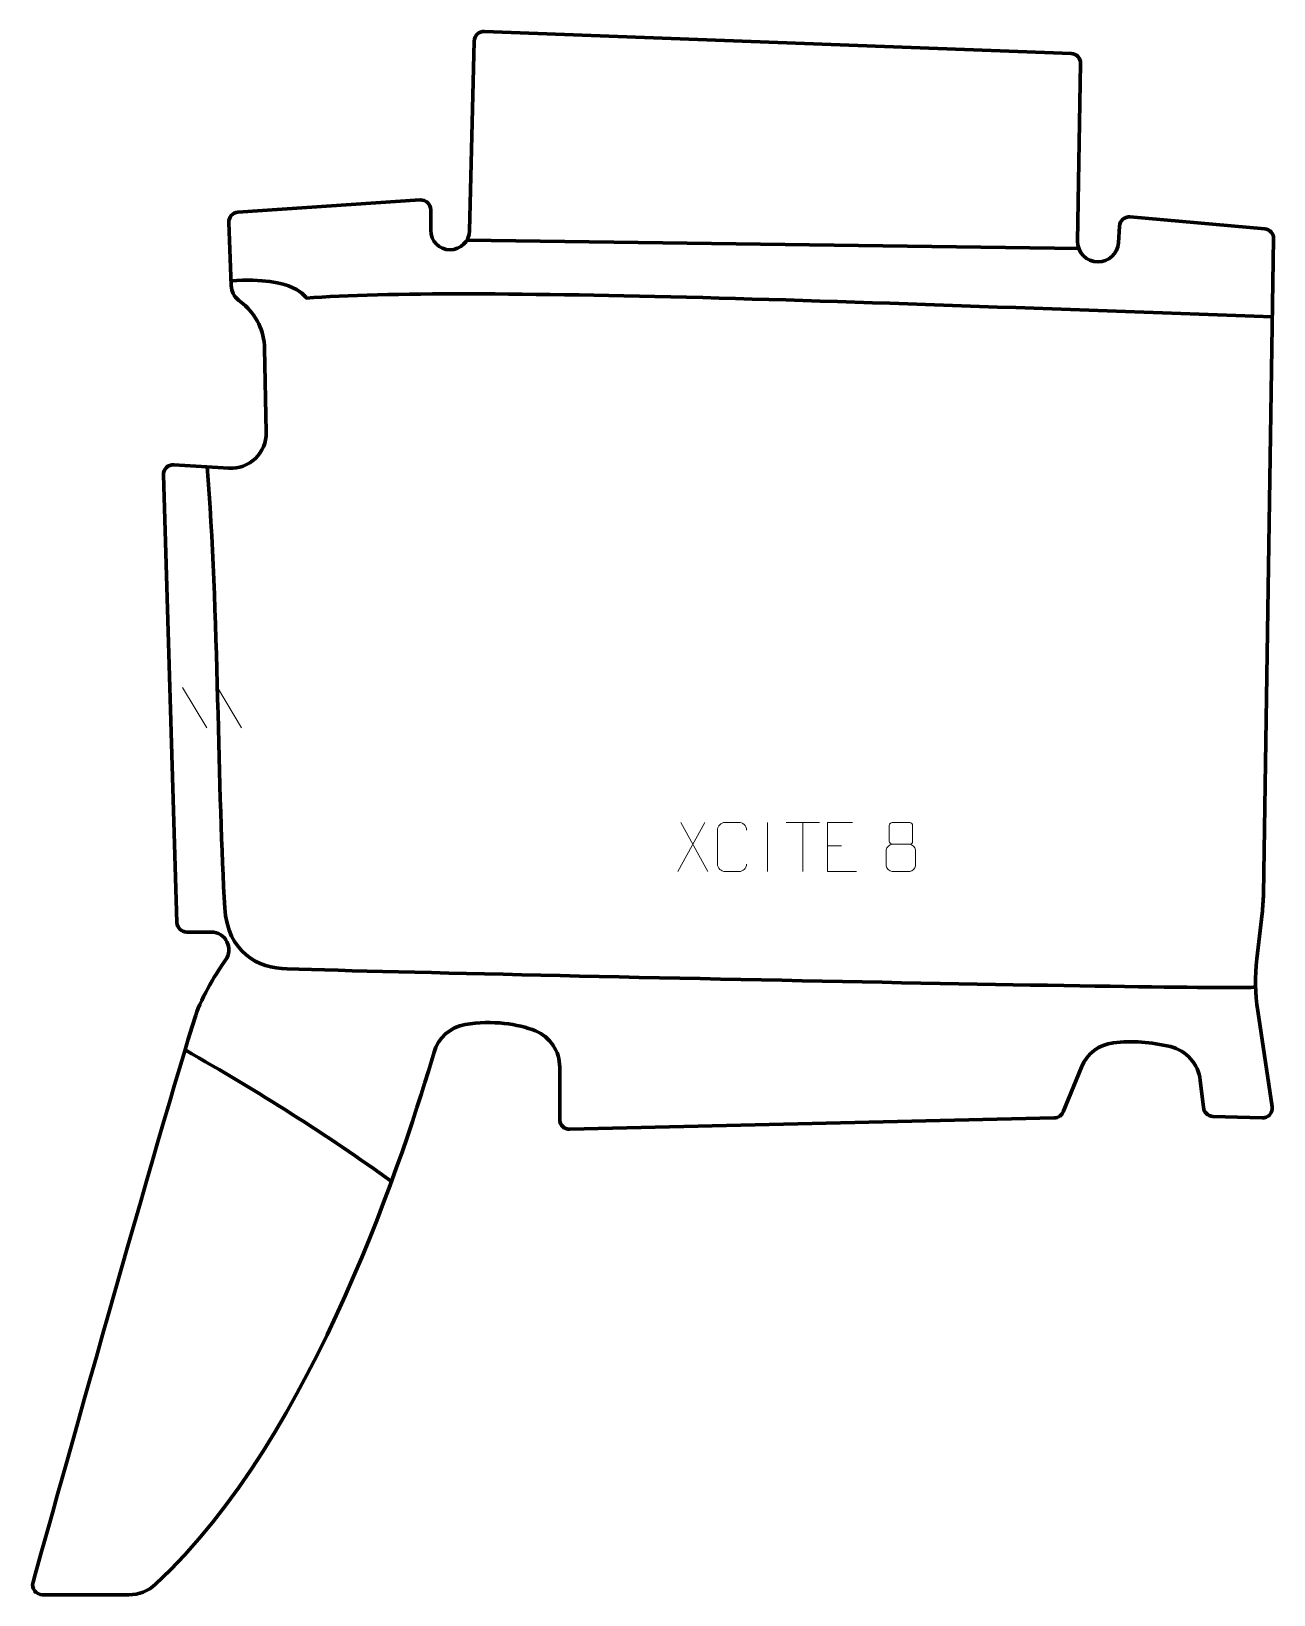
# Model space of a CAD drawing. Header units: millimetres. Extents: x -317 to 316, y -398 to 398.
import ezdxf

# ---------------------------------------------------------------- set-up
doc = ezdxf.new("R2010")
doc.units = ezdxf.units.MM
doc.header["$MEASUREMENT"] = 0
for name, color, linetype in [('layer 1', 7, 'Continuous'), ('layer 2', 7, 'Continuous'), ('layer 3', 7, 'Continuous')]:
    doc.layers.add(name, color=color, linetype=linetype)

msp = doc.modelspace()

# ---------------------------------------------------------------- linework, layer by layer
at = {"layer": 'layer 1', "color": 250, "lineweight": 9}
for points in [[(-239.6921, 64.0369), (-239.6921, 64.0369), (-227.3278, 43.4926), (-227.3278, 43.4926)], [(-221.9622, 64.0369), (-221.9622, 64.0369), (-209.5979, 43.4926), (-209.5979, 43.4926)], [(26.3153, -4.7873), (26.3153, -4.7873), (12.5747, -29.6831), (12.5747, -29.6831)], [(14.0293, -4.7873), (14.0293, -4.7873), (27.7699, -29.7408), (27.7699, -29.7408)], [(58.1723, -4.777), (58.1723, -4.777), (58.1723, -29.7511), (58.1723, -29.7511)], [(67.6787, -4.8108), (67.6787, -4.8108), (84.6659, -4.8108), (84.6659, -4.8108)], [(76.1725, -29.7408), (76.1725, -29.7408), (76.1725, -4.7873), (76.1725, -4.7873)], [(88.7394, -16.667), (88.7394, -16.667), (95.9075, -16.667), (95.9075, -16.667)]]:
    msp.add_open_spline(points, degree=3, dxfattribs=at)
for points, knots in [([(47.5953, -25.9231), (47.4555, -28.2465), (45.7783, -29.7261), (43.6306, -29.7369), (43.6306, -29.7369), (41.2987, -29.7365), (38.9668, -29.7365), (36.6353, -29.7369), (36.6353, -29.7369), (34.7103, -29.8423), (32.7382, -27.9578), (32.7494, -25.9405), (32.7494, -25.9405), (32.7498, -20.1704), (32.7498, -14.4007), (32.7494, -8.6314), (32.7494, -8.6314), (32.7536, -6.4933), (34.5003, -4.7741), (36.6527, -4.7876), (36.6527, -4.7876), (38.9784, -4.7876), (41.3045, -4.7876), (43.6306, -4.7876), (43.6306, -4.7876), (45.5772, -4.7521), (47.5686, -6.2436), (47.5953, -8.6812)], [0, 0, 0, 0, 0.125, 0.125, 0.125, 0.125, 0.25, 0.25, 0.25, 0.25, 0.375, 0.375, 0.375, 0.375, 0.5, 0.5, 0.5, 0.5, 0.625, 0.625, 0.625, 0.625, 0.75, 0.75, 0.75, 0.75, 1, 1, 1, 1]), ([(101.6133, -4.7873), (101.6133, -4.7873), (88.7394, -4.7873), (88.7394, -4.7873), (88.7394, -4.7873), (88.7394, -4.7873), (88.7394, -29.7409), (88.7394, -29.7409), (88.7394, -29.7409), (88.7394, -29.7409), (103.6052, -29.7409), (103.6052, -29.7409)], [0, 0, 0, 0, 0.25, 0.25, 0.25, 0.25, 0.5, 0.5, 0.5, 0.5, 1, 1, 1, 1]), ([(120.2189, -6.2532), (120.2189, -8.4662), (120.2189, -12.1485), (120.2189, -14.3618), (120.2189, -14.3618), (120.2339, -14.8692), (121.0413, -15.8006), (121.7414, -15.7994), (121.7414, -15.7994), (124.7113, -15.7992), (127.6815, -15.8841), (130.6519, -15.8844), (130.6519, -15.8844), (131.449, -15.8802), (132.1697, -15.0899), (132.1671, -14.3692), (132.1671, -14.3692), (132.1668, -12.1532), (132.1668, -8.4685), (132.1671, -6.2532), (132.1671, -6.2532), (132.1486, -5.5424), (131.5372, -4.782), (130.7033, -4.7894), (130.7033, -4.7894), (127.6862, -4.7897), (124.6693, -4.7897), (121.6527, -4.7894), (121.6527, -4.7894), (121.0263, -4.7818), (120.2022, -5.4928), (120.2189, -6.2532)], [0, 0, 0, 0, 0.11111111, 0.11111111, 0.11111111, 0.11111111, 0.22222222, 0.22222222, 0.22222222, 0.22222222, 0.33333333, 0.33333333, 0.33333333, 0.33333333, 0.44444444, 0.44444444, 0.44444444, 0.44444444, 0.55555556, 0.55555556, 0.55555556, 0.55555556, 0.66666667, 0.66666667, 0.66666667, 0.66666667, 0.77777778, 0.77777778, 0.77777778, 0.77777778, 1, 1, 1, 1]), ([(118.7601, -18.7714), (118.7601, -21.9422), (118.7601, -23.6443), (118.7601, -26.8157), (118.7601, -26.8157), (118.7516, -28.0376), (120.4495, -29.7303), (121.7021, -29.7388), (121.7021, -29.7388), (124.6852, -29.7385), (127.6685, -29.7385), (130.6519, -29.7388), (130.6519, -29.7388), (131.9752, -29.7271), (133.5956, -28.1055), (133.5845, -26.8063), (133.5845, -26.8063), (133.5842, -23.6381), (133.5842, -21.9393), (133.5845, -18.7714), (133.5845, -18.7714), (133.5148, -17.391), (131.937, -15.8124), (130.6316, -15.8185), (130.6316, -15.8185), (127.655, -15.8188), (124.6784, -15.8188), (121.7021, -15.8185), (121.7021, -15.8185), (120.6226, -15.8121), (118.7763, -17.391), (118.7601, -18.7714)], [0, 0, 0, 0, 0.11111111, 0.11111111, 0.11111111, 0.11111111, 0.22222222, 0.22222222, 0.22222222, 0.22222222, 0.33333333, 0.33333333, 0.33333333, 0.33333333, 0.44444444, 0.44444444, 0.44444444, 0.44444444, 0.55555556, 0.55555556, 0.55555556, 0.55555556, 0.66666667, 0.66666667, 0.66666667, 0.66666667, 0.77777778, 0.77777778, 0.77777778, 0.77777778, 1, 1, 1, 1])]:
    msp.add_open_spline(points, degree=3, knots=knots, dxfattribs=at)
at = {"layer": 'layer 2', "color": 12, "lineweight": 200}
msp.add_open_spline([(-253.3805, -392.6727), (-171.6598, -317.074), (-124.9546, -167.0408), (-111.6062, -121.7723), (-111.6062, -121.7723), (-109.4454, -114.4444), (-103.3036, -108.9915), (-95.782, -107.7208), (-95.782, -107.7208), (-81.7125, -105.3435), (-68.918, -107.2612), (-59.9673, -110.8962), (-59.9673, -110.8962), (-52.4514, -113.9488), (-47.5682, -121.301), (-47.5686, -129.4248), (-47.5686, -129.4248), (-47.5686, -129.4248), (-47.5686, -156.0115), (-47.5686, -156.0115), (-47.5686, -156.0115), (-47.5686, -158.8235), (-45.2579, -161.0824), (-42.4515, -161.0167), (-42.4515, -161.0167), (-42.4515, -161.0167), (204.2986, -155.2284), (204.2986, -155.2284), (204.2986, -155.2284), (206.314, -155.1811), (208.1043, -153.9259), (208.8384, -152.0452), (208.8384, -152.0452), (208.8384, -152.0452), (218.1144, -129.2861), (218.1144, -129.2861), (218.1144, -129.2861), (220.8876, -122.4818), (227.16, -117.7672), (234.4508, -116.9417), (234.4508, -116.9417), (243.8594, -115.8763), (253.5297, -116.5269), (263.465, -118.9148), (263.465, -118.9148), (271.6153, -120.8738), (277.6717, -127.7346), (278.6415, -136.0739), (278.6415, -136.0739), (278.6415, -136.0739), (280.2311, -149.7405), (280.2311, -149.7405), (280.2311, -149.7405), (280.4061, -152.3035), (282.4886, -154.3182), (285.0515, -154.4043), (285.0515, -154.4043), (285.0515, -154.4043), (310.0966, -155.2474), (310.0966, -155.2474), (310.0966, -155.2474), (313.219, -155.3525), (315.6723, -152.5956), (315.2094, -149.5003), (315.2094, -149.5003), (315.2094, -149.5003), (307.9066, -100.6621), (307.9066, -100.6621), (307.9066, -100.6621), (306.6009, -91.9291), (306.4535, -83.061), (307.4691, -74.2891), (307.4691, -74.2891), (307.4691, -74.2891), (310.1453, -51.1649), (310.1453, -51.1649), (310.1453, -51.1649), (310.5284, -47.8566), (310.7464, -44.5309), (310.7986, -41.2007), (310.7986, -41.2007), (310.7986, -41.2007), (316.0257, 292.4569), (316.0257, 292.4569), (316.0257, 292.4569), (316.067, 295.083), (314.0759, 297.2949), (311.464, 297.5245), (311.464, 297.5245), (311.464, 297.5245), (242.9069, 303.5528), (242.9069, 303.5528), (242.9069, 303.5528), (240.1101, 303.7987), (237.6597, 301.6905), (237.4801, 298.8841), (237.4801, 298.8841), (237.4801, 298.8841), (236.9368, 290.3995), (236.9368, 290.3995), (236.9368, 290.3995), (236.5862, 284.9194), (232.047, 280.6547), (226.5648, 280.6547), (226.5648, 280.6547), (220.7556, 280.6547), (216.0739, 285.4239), (216.1727, 291.2419), (216.1727, 291.2419), (216.1727, 291.2419), (217.703, 381.7065), (217.703, 381.7065), (217.703, 381.7065), (217.7493, 384.432), (215.6107, 386.694), (212.8912, 386.7964), (212.8912, 386.7964), (212.8912, 386.7964), (-85.9384, 397.9967), (-85.9384, 397.9967), (-85.9384, 397.9967), (-88.7222, 398.1008), (-91.0543, 395.9065), (-91.1239, 393.1171), (-91.1239, 393.1171), (-91.1239, 393.1171), (-93.5373, 296.4965), (-93.5373, 296.4965), (-93.5373, 296.4965), (-93.6716, 291.1251), (-98.0574, 286.8407), (-103.4216, 286.8407), (-103.4216, 286.8407), (-108.8827, 286.8407), (-113.3094, 291.2747), (-113.3094, 296.7442), (-113.3094, 296.7442), (-113.3094, 296.7442), (-113.3094, 307.2231), (-113.3094, 307.2231), (-113.3094, 307.2231), (-113.3094, 310.1219), (-115.7594, 312.4156), (-118.6473, 312.2198), (-118.6473, 312.2198), (-118.6473, 312.2198), (-211.4585, 305.9263), (-211.4585, 305.9263), (-211.4585, 305.9263), (-214.1569, 305.7432), (-216.221, 303.4441), (-216.1173, 300.7369), (-216.1173, 300.7369), (-216.1173, 300.7369), (-214.8833, 268.5982), (-214.8833, 268.5982), (-214.8833, 268.5982), (-214.7732, 265.7329), (-213.4425, 263.0521), (-211.2278, 261.235), (-211.2278, 261.235), (-211.2278, 261.235), (-208.8849, 259.312), (-208.8849, 259.312), (-208.8849, 259.312), (-202.0895, 253.7356), (-198.0755, 245.4559), (-197.903, 236.658), (-197.903, 236.658), (-197.903, 236.658), (-197.0652, 193.9603), (-197.0652, 193.9603), (-197.0652, 193.9603), (-196.8581, 183.4242), (-205.6776, 174.9572), (-216.178, 175.6109), (-216.178, 175.6109), (-216.178, 175.6109), (-244.0996, 177.349), (-244.0996, 177.349), (-244.0996, 177.349), (-247.0372, 177.5318), (-249.4961, 175.1463), (-249.4075, 172.1995), (-249.4075, 172.1995), (-249.4075, 172.1995), (-242.5474, -55.709), (-242.5474, -55.709), (-242.5474, -55.709), (-242.4659, -58.4152), (-240.2522, -60.5664), (-237.5496, -60.5664), (-237.5496, -60.5664), (-237.5496, -60.5664), (-225.1079, -60.5664), (-225.1079, -60.5664), (-225.1079, -60.5664), (-217.684, -60.5664), (-213.4517, -69.0627), (-217.9179, -75.0032), (-217.9179, -75.0032), (-221.5265, -79.8031), (-230.1106, -93.9279), (-232.9635, -102.9089), (-232.9635, -102.9089), (-250.9721, -159.5943), (-305.3235, -353.961), (-315.8398, -391.6433), (-315.8398, -391.6433), (-316.7313, -394.8367), (-314.3345, -397.9997), (-311.0244, -397.9997), (-311.0244, -397.9997), (-311.0244, -397.9997), (-266.9655, -397.9997), (-266.9655, -397.9997), (-266.9655, -397.9997), (-261.929, -397.9997), (-257.0805, -396.0954), (-253.3805, -392.6727)], degree=3, knots=[0, 0, 0, 0, 0.01785714, 0.01785714, 0.01785714, 0.01785714, 0.03571429, 0.03571429, 0.03571429, 0.03571429, 0.05357143, 0.05357143, 0.05357143, 0.05357143, 0.07142857, 0.07142857, 0.07142857, 0.07142857, 0.08928571, 0.08928571, 0.08928571, 0.08928571, 0.10714286, 0.10714286, 0.10714286, 0.10714286, 0.125, 0.125, 0.125, 0.125, 0.14285714, 0.14285714, 0.14285714, 0.14285714, 0.16071429, 0.16071429, 0.16071429, 0.16071429, 0.17857143, 0.17857143, 0.17857143, 0.17857143, 0.19642857, 0.19642857, 0.19642857, 0.19642857, 0.21428571, 0.21428571, 0.21428571, 0.21428571, 0.23214286, 0.23214286, 0.23214286, 0.23214286, 0.25, 0.25, 0.25, 0.25, 0.26785714, 0.26785714, 0.26785714, 0.26785714, 0.28571429, 0.28571429, 0.28571429, 0.28571429, 0.30357143, 0.30357143, 0.30357143, 0.30357143, 0.32142857, 0.32142857, 0.32142857, 0.32142857, 0.33928571, 0.33928571, 0.33928571, 0.33928571, 0.35714286, 0.35714286, 0.35714286, 0.35714286, 0.375, 0.375, 0.375, 0.375, 0.39285714, 0.39285714, 0.39285714, 0.39285714, 0.41071429, 0.41071429, 0.41071429, 0.41071429, 0.42857143, 0.42857143, 0.42857143, 0.42857143, 0.44642857, 0.44642857, 0.44642857, 0.44642857, 0.46428571, 0.46428571, 0.46428571, 0.46428571, 0.48214286, 0.48214286, 0.48214286, 0.48214286, 0.5, 0.5, 0.5, 0.5, 0.51785714, 0.51785714, 0.51785714, 0.51785714, 0.53571429, 0.53571429, 0.53571429, 0.53571429, 0.55357143, 0.55357143, 0.55357143, 0.55357143, 0.57142857, 0.57142857, 0.57142857, 0.57142857, 0.58928571, 0.58928571, 0.58928571, 0.58928571, 0.60714286, 0.60714286, 0.60714286, 0.60714286, 0.625, 0.625, 0.625, 0.625, 0.64285714, 0.64285714, 0.64285714, 0.64285714, 0.66071429, 0.66071429, 0.66071429, 0.66071429, 0.67857143, 0.67857143, 0.67857143, 0.67857143, 0.69642857, 0.69642857, 0.69642857, 0.69642857, 0.71428571, 0.71428571, 0.71428571, 0.71428571, 0.73214286, 0.73214286, 0.73214286, 0.73214286, 0.75, 0.75, 0.75, 0.75, 0.76785714, 0.76785714, 0.76785714, 0.76785714, 0.78571429, 0.78571429, 0.78571429, 0.78571429, 0.80357143, 0.80357143, 0.80357143, 0.80357143, 0.82142857, 0.82142857, 0.82142857, 0.82142857, 0.83928571, 0.83928571, 0.83928571, 0.83928571, 0.85714286, 0.85714286, 0.85714286, 0.85714286, 0.875, 0.875, 0.875, 0.875, 0.89285714, 0.89285714, 0.89285714, 0.89285714, 0.91071429, 0.91071429, 0.91071429, 0.91071429, 0.92857143, 0.92857143, 0.92857143, 0.92857143, 0.94642857, 0.94642857, 0.94642857, 0.94642857, 0.96428571, 0.96428571, 0.96428571, 0.96428571, 1, 1, 1, 1], dxfattribs=at)
at = {"layer": 'layer 3', "color": 142, "lineweight": 200}
for points in [[(-94.9223, 291.6866), (-94.9223, 291.6866), (216.8267, 287.4261), (216.8267, 287.4261)], [(-238.4299, -120.6147), (-201.0347, -141.8008), (-165.7689, -164.031), (-133.278, -187.6238)]]:
    msp.add_open_spline(points, degree=3, dxfattribs=at)
for points, knots in [([(315.402, 252.6287), (117.0311, 259.7474), (-95.8526, 268.5249), (-176.6598, 262.2038), (-176.6598, 262.2038), (-176.6598, 262.2038), (-182.2049, 273.4055), (-214.992, 271.0409)], [0, 0, 0, 0, 0.33333333, 0.33333333, 0.33333333, 0.33333333, 1, 1, 1, 1]), ([(306.8426, -88.51), (306.8641, -90.4482), (-62.9898, -82.8402), (-186.3471, -79.3646), (-186.3471, -79.3646), (-201.3595, -78.9416), (-216.7173, -70.9738), (-218.1507, -48.2771), (-218.1507, -48.2771), (-221.6919, 7.7979), (-221.367, 104.7219), (-227.1028, 176.291)], [0, 0, 0, 0, 0.25, 0.25, 0.25, 0.25, 0.5, 0.5, 0.5, 0.5, 1, 1, 1, 1])]:
    msp.add_open_spline(points, degree=3, knots=knots, dxfattribs=at)

doc.saveas('drawing.dxf')
